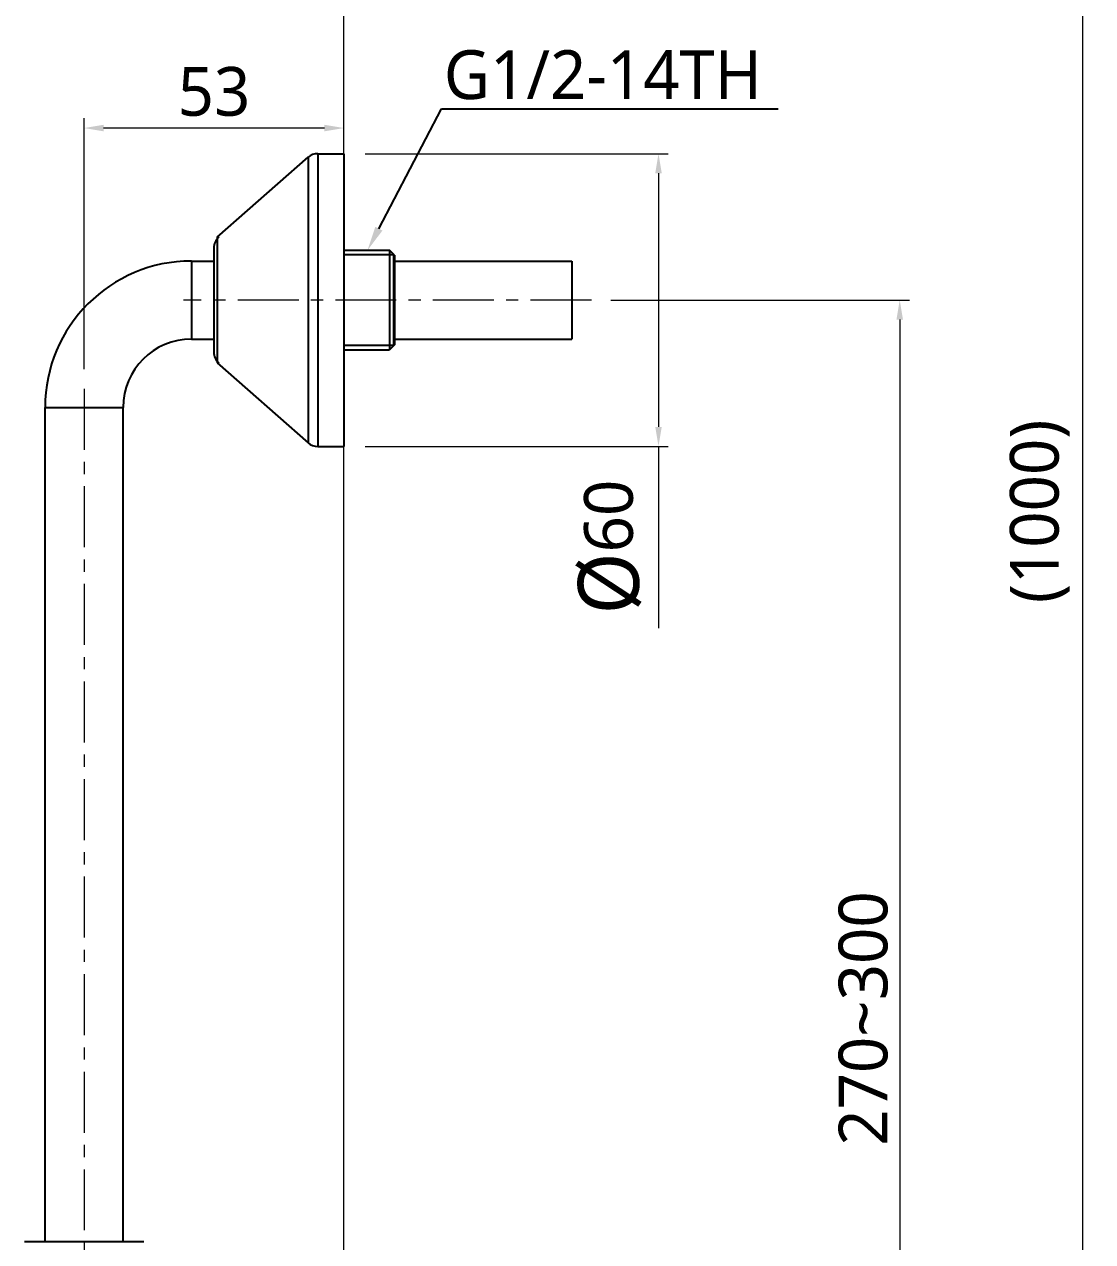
# Model space of a CAD drawing. Extents: x 0 to 1580, y 0 to 1158.
# Drawn here: x 929.2 to 1148.2, y 351.6 to 601.1 of the extents above; entities that cross this region are included whole.
import ezdxf
from ezdxf import colors
from ezdxf.entities.mleader import LeaderData, LeaderLine
from ezdxf.math import Vec2, Vec3

# ---------------------------------------------------------------- set-up
doc = ezdxf.new("R2010")
doc.units = 0
doc.header["$LTSCALE"] = 10
doc.header["$MEASUREMENT"] = 0
doc.header["$PDMODE"] = 3
doc.header["$PDSIZE"] = -10
doc.linetypes.add('CENTER', pattern=[2, 1.25, -0.25, 0.25, -0.25])
doc.layers.get('0').update_dxf_attribs({"linetype": 'CONTINUOUS'})
doc.layers.get('DEFPOINTS').update_dxf_attribs({"linetype": 'CONTINUOUS'})
doc.layers.add('DEF_LAYER_ASSEM_MEMBER', color=7, linetype='CONTINUOUS')
doc.layers.add('치수선', color=7, linetype='CONTINUOUS', lineweight=20)
doc.styles.add('Daelim Dimension', font='')
doc.styles.get('Daelim Dimension').set_extended_font_data('NanumGothic')
doc.dimstyles.new('DEFAULT', dxfattribs={"dimscale": 2, "dimtxt": 2, "dimasz": 2, "dimexe": 0, "dimexo": 2, "dimgap": 1, "dimtad": 1, "dimdec": 1, "dimzin": 9, "dimdsep": 46, "dimtxsty": 'Daelim Dimension', "dimcen": 0.5, "dimclrd": 252, "dimclre": 252, "dimclrt": 3, "dimadec": 1, "dimazin": 0, "dimtfac": 1, "dimtdec": 1, "dimtix": 1, "dimtmove": 0, "dimatfit": 3, "dimfxl": 1, "dimtolj": 1, "dimtzin": 1, "dimlwd": 9, "dimlwe": 9, "dimarcsym": 0})

# ---------------------------------------------------------------- blocks, each defined once
blk = doc.blocks.new('*D5')
at = {"color": 5, "lineweight": 9, "ltscale": 0.5, "transparency": 16777216}
for p, q in [((1049.465816721158, 544.5875118663891), (1110.652492255306, 544.5875118663891)), ((1108.652492255306, 540.5875118663891), (1108.652492255306, 254.0611049951892)), ((1023.715816721158, 250.0611049951892), (1110.652492255306, 250.0611049951892))]:
    blk.add_line(p, q, dxfattribs=at)
at = {"color": 5, "ltscale": 0.5, "transparency": 16777216}
for points in [[(1107.985825588639, 540.5875118663891), (1109.319158921973, 540.5875118663891), (1108.652492255306, 544.5875118663891)], [(1107.985825588639, 254.0611049951892), (1109.319158921973, 254.0611049951892), (1108.652492255306, 250.0611049951892)]]:
    blk.add_solid(points, dxfattribs=at)
at = {"layer": 'DEFPOINTS', "color": 0, "ltscale": 0.5, "transparency": 16777216}
for p in [(1045.465816721158, 544.5875118663891), (1019.715816721158, 250.0611049951892), (1108.652492255306, 250.0611049951892)]:
    blk.add_point(p, dxfattribs=at)
at = {"color": 7, "ltscale": 0.5, "transparency": 16777216, "insert": (1101.201848478482, 397.3243084307894), "char_height": 10, "attachment_point": 5, "rotation": 90, "style": 'Daelim Dimension'}
blk.add_mtext('\\A1;270~300', dxfattribs=at)
blk = doc.blocks.new('*D6')
at = {"color": 5, "lineweight": 9, "ltscale": 0.5, "transparency": 16777216}
for p, q in [((999.0658167211586, 574.5875118663891), (1061.208119710529, 574.5875118663891)), ((1059.208119710529, 570.5875118663891), (1059.208119710529, 518.5875118663891)), ((999.0658167211586, 514.5875118663891), (1061.208119710529, 514.5875118663891)), ((1059.208119710529, 514.5875118663891), (1059.208119710529, 477.3385848277625))]:
    blk.add_line(p, q, dxfattribs=at)
at = {"color": 5, "ltscale": 0.5, "transparency": 16777216}
for points in [[(1058.541453043862, 570.5875118663891), (1059.874786377196, 570.5875118663891), (1059.208119710529, 574.5875118663891)], [(1058.541453043862, 518.5875118663891), (1059.874786377196, 518.5875118663891), (1059.208119710529, 514.5875118663891)]]:
    blk.add_solid(points, dxfattribs=at)
at = {"layer": 'DEFPOINTS', "color": 0, "ltscale": 0.5, "transparency": 16777216}
for p in [(995.0658167211586, 574.5875118663891), (995.0658167211586, 514.5875118663891), (1059.208119710529, 514.5875118663891)]:
    blk.add_point(p, dxfattribs=at)
at = {"color": 7, "ltscale": 0.5, "transparency": 16777216, "insert": (1049.223498823548, 493.963048347076), "char_height": 10, "attachment_point": 5, "rotation": 90, "style": 'Daelim Dimension'}
blk.add_mtext('\\A1;{\\H1.25x;\\C256;Ø}60', dxfattribs=at)
blk = doc.blocks.new('*D7')
at = {"color": 5, "lineweight": 9, "ltscale": 0.5, "transparency": 16777216}
for p, q in [((941.4658167211583, 530.4103286435893), (941.4658167211583, 581.8429588643298)), ((994.7158167211583, 580.8201976727896), (994.7158167211583, 581.8429588643298)), ((990.7158167211583, 579.8429588643298), (945.4658167211583, 579.8429588643298))]:
    blk.add_line(p, q, dxfattribs=at)
at = {"color": 5, "ltscale": 0.5, "transparency": 16777216}
for points in [[(945.4658167211583, 580.5096255309965), (945.4658167211583, 579.1762921976632), (941.4658167211583, 579.8429588643298)], [(990.7158167211583, 580.5096255309965), (990.7158167211583, 579.1762921976632), (994.7158167211583, 579.8429588643298)]]:
    blk.add_solid(points, dxfattribs=at)
at = {"layer": 'DEFPOINTS', "color": 0, "ltscale": 0.5, "transparency": 16777216}
for p in [(941.4658167211583, 579.8429588643298), (994.7158167211583, 576.8201976727896), (941.4658167211583, 526.4103286435893)]:
    blk.add_point(p, dxfattribs=at)
at = {"color": 7, "ltscale": 0.5, "transparency": 16777216, "insert": (968.0908167211583, 587.2936026411538), "char_height": 10, "attachment_point": 5, "style": 'Daelim Dimension'}
blk.add_mtext('\\A1;53', dxfattribs=at)
blk = doc.blocks.new('*D8')
at = {"color": 5, "lineweight": 9, "ltscale": 0.5, "transparency": 16777216}
for p, q in [((1018.715816727457, 752.4875118663892), (1148.200502391962, 752.4875118663892)), ((1146.200502391962, 254.0611049951892), (1146.200502391962, 748.4875118663892)), ((1023.715816721158, 250.0611049951892), (1148.200502391962, 250.0611049951892))]:
    blk.add_line(p, q, dxfattribs=at)
at = {"color": 5, "ltscale": 0.5, "transparency": 16777216}
for points in [[(1145.533835725295, 748.4875118663892), (1146.867169058629, 748.4875118663892), (1146.200502391962, 752.4875118663892)], [(1145.533835725295, 254.0611049951892), (1146.867169058629, 254.0611049951892), (1146.200502391962, 250.0611049951892)]]:
    blk.add_solid(points, dxfattribs=at)
at = {"layer": 'DEFPOINTS', "color": 0, "ltscale": 0.5, "transparency": 16777216}
for p in [(1014.715816727457, 752.4875118663892), (1146.200502391962, 752.4875118663892), (1019.715816721158, 250.0611049951892)]:
    blk.add_point(p, dxfattribs=at)
at = {"color": 7, "ltscale": 0.5, "transparency": 16777216, "insert": (1137.347855753907, 501.2743084307894), "char_height": 10, "attachment_point": 5, "rotation": 90, "style": 'Daelim Dimension'}
blk.add_mtext('\\A1;(1000)', dxfattribs=at)

msp = doc.modelspace()

# ---------------------------------------------------------------- linework, layer by layer
at = {"layer": 'DEF_LAYER_ASSEM_MEMBER', "color": 9, "linetype": 'Continuous'}
for p, q in [((989.3459743430581, 574.5875118663891), (989.3459743430581, 514.5875118663891)), ((987.366570823458, 573.8418325415893), (987.366570823458, 515.3331911912892)), ((968.7364132015582, 557.4836453613892), (968.7364132015582, 531.6913783714892)), ((963.4658167211583, 552.5875118663891), (963.4658167211583, 536.5875118663891)), ((933.4658167211583, 522.5875118663891), (949.4658167211583, 522.5875118663891))]:
    msp.add_line(p, q, dxfattribs=at)
at = {"layer": 'DEF_LAYER_ASSEM_MEMBER', "color": 7, "linetype": 'Continuous'}
for p, q in [((989.3459743430581, 574.5875118663891), (994.7158167211583, 574.5875118663891)), ((994.7158167211583, 574.5875118663891), (994.7158167211583, 514.5875118663891)), ((968.7364132015582, 557.4836453613892), (987.366570823458, 573.8418325415893)), ((968.0658167211586, 555.2293246861893), (968.0658167211586, 533.9456990465892)), ((994.7158167211583, 554.7875118663891), (1004.065816721159, 554.7875118663892)), ((1004.065816721159, 554.7875118663892), (1004.065816721159, 534.3875118663892)), ((1005.065818206459, 553.7875133515893), (1004.065818367959, 554.7875135129893)), ((963.4658167211583, 552.5875118663891), (968.0658167211586, 552.5875118663891)), ((1004.965819723859, 535.2875118663892), (1004.965819723859, 553.8875118663892)), ((1005.065816721159, 553.7875118663892), (1005.065816721159, 535.3875118663892)), ((1005.065816721159, 552.5875118663891), (1041.465816721158, 552.5875118663891)), ((1041.465816721158, 552.5875118663891), (1041.465816721158, 536.5875118663891)), ((963.4658167211583, 536.5875118663891), (968.0658167211586, 536.5875118663891)), ((1005.065816721159, 536.5875118663891), (1041.465816721158, 536.5875118663891)), ((994.7158167211583, 534.3875118663892), (1004.065816721159, 534.3875118663892)), ((1005.065818206559, 535.3875103813892), (1004.065818367959, 534.3875102198892)), ((968.7364132015582, 531.6913783714892), (987.366570823458, 515.3331911912892)), ((933.4658167211583, 351.5875118663893), (933.4658167211583, 522.5875118663891)), ((949.4658167211583, 351.5875118663893), (949.4658167211583, 522.5875118663891)), ((989.3459743430581, 514.5875118663891), (994.7158167211583, 514.5875118663891)), ((929.2158167211583, 351.5875118663893), (953.7158167211583, 351.5875118663893))]:
    msp.add_line(p, q, dxfattribs=at)
at = {"layer": 'DEF_LAYER_ASSEM_MEMBER', "color": 2, "linetype": 'Continuous'}
for p, q in [((1004.965819723859, 553.8875118663892), (994.7158167211583, 553.8875118663892)), ((1004.965819723859, 535.2875118663892), (994.7158167211583, 535.2875118663892))]:
    msp.add_line(p, q, dxfattribs=at)
at = {"layer": 'DEF_LAYER_ASSEM_MEMBER', "color": 1, "linetype": 'CENTER', "lineweight": 5}
for p, q in [((1045.465816721158, 544.5875118663891), (961.8635152371585, 544.5875118663891)), ((941.4658167211583, 526.4103286435893), (941.4658167211583, 312.3411543354893))]:
    msp.add_line(p, q, dxfattribs=at)
at = {"layer": 'DEF_LAYER_ASSEM_MEMBER', "color": 7, "linetype": 'Continuous'}
for centre, radius, start, end in [((989.3459743430581, 571.5875118663891), 3, 90, 131.2847108946051), ((971.0658167211586, 555.2293246861893), 3, 131.2847108946051, 180), ((963.4658167211583, 522.5875118663891), 30, 90, 180), ((963.4658167211583, 522.5875118663891), 14, 90, 180), ((971.0658167211586, 533.9456990465892), 3, 180, 228.7152891053949), ((989.3459743430581, 517.5875118663891), 3, 228.7152891053949, 270)]:
    msp.add_arc(centre, radius, start, end, dxfattribs=at)
at = {"layer": '치수선'}
msp.add_line((994.7158167211584, 171.5359203638415), (994.7158167211583, 725.8994663639303), dxfattribs=at)

# ---------------------------------------------------------------- dimensions: what is measured, and where the dimension line sits
at = {"color": 5, "ltscale": 0.5}
for base, p1, p2, text, picture, middle in [((1146.200502391962, 752.4875118663892), (1019.715816721158, 250.0611049951892), (1014.715816727457, 752.4875118663892), '(1000)', '*D8', (1146.200502391962, 501.2743084307894)), ((1059.208119710529, 514.5875118663891), (995.0658167211586, 574.5875118663891), (995.0658167211586, 514.5875118663891), '{\\H1.25x;\\C256;Ø}<>', '*D6', (1059.208119710529, 493.963048347076)), ((1108.652492255306, 250.0611049951892), (1045.465816721158, 544.5875118663891), (1019.715816721158, 250.0611049951892), '270~300', '*D5', (1108.652492255306, 397.3243084307894))]:
    dim = msp.add_linear_dim(base=base, p1=p1, p2=p2, angle=90, text=text, dimstyle='DEFAULT', override={"dimtxt": 5, "dimexe": 1, "dimdec": 0, "dimclrd": 5, "dimclre": 5, "dimclrt": 7}, dxfattribs=at)
    dim.commit()
    dim.dimension.update_dxf_attribs({"geometry": picture, "text_midpoint": middle, "dimtype": 160})
dim = msp.add_linear_dim(base=(941.4658167211583, 579.8429588643298), p1=(994.7158167211583, 576.8201976727896), p2=(941.4658167211583, 526.4103286435893), dimstyle='DEFAULT', override={"dimtxt": 5, "dimexe": 1, "dimdec": 0, "dimclrd": 5, "dimclre": 5, "dimclrt": 7}, dxfattribs=at)
dim.commit()
dim.dimension.update_dxf_attribs({"geometry": '*D7', "text_midpoint": (968.0908167211583, 587.2936026411538)})

# ---------------------------------------------------------------- leaders
at = {"ltscale": 0.5}
ml = msp.add_multileader_mtext('Standard', dxfattribs=at)
ml.set_content('G1/2-14TH', color=256, style='Daelim Dimension')
ml.set_leader_properties(color=5)
ml.build(insert=Vec2(0, 0))
ml.multileader.update_dxf_attribs({"text_left_attachment_type": 6, "text_right_attachment_type": 6, "dogleg_length": 0.36, "arrow_head_size": 5})
ctx = ml.context
ctx.base_point, ctx.char_height, ctx.arrow_head_size, ctx.landing_gap_size, ctx.plane_origin = Vec3(1015.103854364591, 583.7961682200978), 10, 5, 0.09, Vec3(999.5658167211586, 554.7875118663892)
ctx.left_attachment, ctx.right_attachment = 6, 6
notes = []
notes.append((ctx, [(0, (1, 1, 0), (1014.743854364591, 583.7961682200978), (1, 0), 0.36, [(0, [(999.5658167211586, 554.7875118663892)], 0, [])])]))
ctx.mtext.insert, ctx.mtext.flow_direction = Vec3(1015.193854364591, 595.7961682200978), 5
for ctx, leaders in notes:
    for number, flags, end, landing, length, lines in leaders:
        leader = LeaderData()
        leader.index, (leader.has_last_leader_line, leader.has_dogleg_vector, leader.attachment_direction) = number, flags
        leader.last_leader_point, leader.dogleg_vector, leader.dogleg_length = Vec3(end), Vec3(landing), length
        for number, points, colour, breaks in lines:
            line = LeaderLine()
            line.index, line.vertices, line.color, line.breaks = number, Vec3.list(points), colors.encode_raw_color(colour), breaks
            leader.lines.append(line)
        ctx.leaders.append(leader)

doc.saveas('drawing.dxf')
